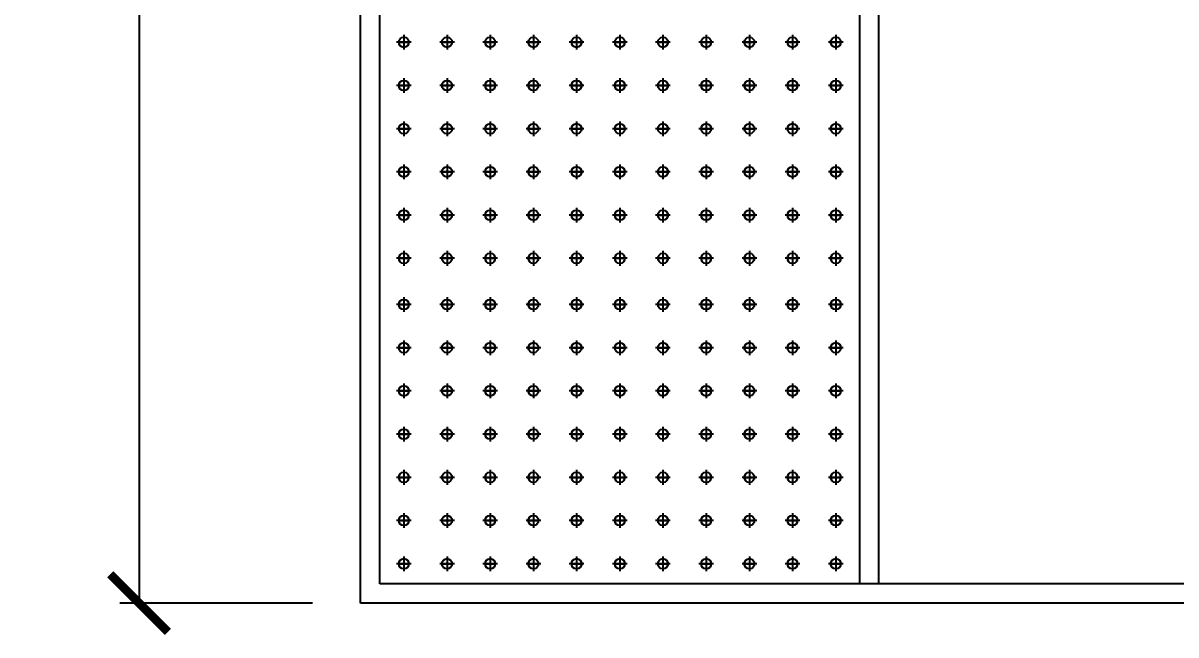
# Model space of a CAD drawing. Header units: millimetres. Extents: x 0 to 25222, y 0 to 17836.
# Drawn here: x 2375 to 4777, y 11462 to 12736 of the extents above; entities that cross this region are included whole.
import ezdxf

# ---------------------------------------------------------------- set-up
doc = ezdxf.new("R2010")
doc.units = ezdxf.units.MM
doc.linetypes.add('CENTER', pattern=[2, 1.25, -0.25, 0.25, -0.25])
doc.layers.get('DEFPOINTS').update_dxf_attribs({"color": 143})
doc.layers.add('CENTER', color=1, linetype='CENTER')
doc.layers.add('냉각탑_dim', color=1, linetype='Continuous')
doc.styles.add('HY울릉도L', font='')
doc.styles.get('HY울릉도L').set_extended_font_data('HY울릉도L')
doc.dimstyles.new('성지DIM', dxfattribs={"dimtxt": 3.5, "dimasz": 3, "dimexe": 1, "dimexo": 2.5, "dimgap": 2, "dimtad": 1, "dimdec": 0, "dimzin": 3, "dimdsep": 46, "dimtxsty": 'HY울릉도L', "dimblk": 'ARCHTICK', "dimcen": -2, "dimclrd": 256, "dimclre": 256, "dimclrt": 7, "dimadec": 0, "dimazin": 0, "dimtfac": 1, "dimtdec": 0, "dimtofl": 0, "dimtmove": 0, "dimatfit": 3, "dimfxl": 0, "dimtolj": 1, "dimtzin": 0, "dimlwe": -1, "dimarcsym": 0})

# ---------------------------------------------------------------- blocks, each defined once
blk = doc.blocks.new('_ArchTick')
at = {"color": 0, "linetype": 'ByBlock', "const_width": 0.15}
blk.add_lwpolyline([(-0.5, -0.5), (0.5, 0.5)], dxfattribs=at)
blk = doc.blocks.new('*D26')
at = {"layer": 'DEFPOINTS', "color": 0, "transparency": 16777216}
for p in [(3078.1, 15728), (2616.6, 11528), (3078.1, 11528)]:
    blk.add_point(p, dxfattribs=at)
at = {"layer": '냉각탑_dim', "transparency": 16777216}
for p, q in [((2978.1, 15728), (2576.6, 15728)), ((2978.1, 11528), (2576.6, 11528))]:
    blk.add_line(p, q, dxfattribs=at)
at = {"layer": '냉각탑_dim', "lineweight": -2, "transparency": 16777216}
blk.add_line((2616.6, 15728), (2616.6, 11528), dxfattribs=at)
at = {"layer": '냉각탑_dim', "lineweight": -2, "transparency": 16777216, "xscale": 120, "yscale": 120, "zscale": 120}
for p, rotation in [((2616.6, 15728), 90), ((2616.6, 11528), 270)]:
    blk.add_blockref('_ArchTick', p, dxfattribs=dict(at, rotation=rotation))
at = {"layer": '냉각탑_dim', "color": 7, "transparency": 16777216, "insert": (2466.6, 13628), "char_height": 140, "attachment_point": 5, "rotation": 90, "style": 'HY울릉도L'}
blk.add_mtext('\\A1;4200', dxfattribs=at)

msp = doc.modelspace()

# ---------------------------------------------------------------- linework, layer by layer
at = {"color": 3}
for p, q in [((4118.1, 11568), (4118.1, 15688)), ((4158.1, 11568), (4158.1, 15688))]:
    msp.add_line(p, q, dxfattribs=at)
for points in [[(3078.1, 11528), (3078.1, 15728), (10378.1, 15728), (10378.1, 11528)], [(3118.1, 11568), (3118.1, 15688), (10338.1, 15688), (10338.1, 11568)]]:
    msp.add_lwpolyline(points, close=True, dxfattribs=at)
for centre in [(3168.1, 12696.1), (3258.1, 12696.1), (3348.1, 12696.1), (3438.1, 12696.1), (3528.1, 12696.1), (3618.1, 12696.1), (3708.1, 12696.1), (3798.1, 12696.1), (3888.1, 12696.1), (3978.1, 12696.1), (4068.1, 12696.1), (3168.1, 12606.1), (3258.1, 12606.1), (3348.1, 12606.1), (3438.1, 12606.1), (3528.1, 12606.1), (3618.1, 12606.1), (3708.1, 12606.1), (3798.1, 12606.1), (3888.1, 12606.1), (3978.1, 12606.1), (4068.1, 12606.1), (3168.1, 12516.1), (3258.1, 12516.1), (3348.1, 12516.1), (3438.1, 12516.1), (3528.1, 12516.1), (3618.1, 12516.1), (3708.1, 12516.1), (3798.1, 12516.1), (3888.1, 12516.1), (3978.1, 12516.1), (4068.1, 12516.1), (3168.1, 12426.1), (3258.1, 12426.1), (3348.1, 12426.1), (3438.1, 12426.1), (3528.1, 12426.1), (3618.1, 12426.1), (3708.1, 12426.1), (3798.1, 12426.1), (3888.1, 12426.1), (3978.1, 12426.1), (4068.1, 12426.1), (3168.1, 12336.1), (3258.1, 12336.1), (3348.1, 12336.1), (3438.1, 12336.1), (3528.1, 12336.1), (3618.1, 12336.1), (3708.1, 12336.1), (3798.1, 12336.1), (3888.1, 12336.1), (3978.1, 12336.1), (4068.1, 12336.1), (3168.1, 12246.1), (3258.1, 12246.1), (3348.1, 12246.1), (3438.1, 12246.1), (3528.1, 12246.1), (3618.1, 12246.1), (3708.1, 12246.1), (3798.1, 12246.1), (3888.1, 12246.1), (3978.1, 12246.1), (4068.1, 12246.1), (3168.1, 12149.9), (3258.1, 12149.9), (3348.1, 12149.9), (3438.1, 12149.9), (3528.1, 12149.9), (3618.1, 12149.9), (3708.1, 12149.9), (3798.1, 12149.9), (3888.1, 12149.9), (3978.1, 12149.9), (4068.1, 12149.9), (3168.1, 12059.9), (3258.1, 12059.9), (3348.1, 12059.9), (3438.1, 12059.9), (3528.1, 12059.9), (3618.1, 12059.9), (3708.1, 12059.9), (3798.1, 12059.9), (3888.1, 12059.9), (3978.1, 12059.9), (4068.1, 12059.9), (3168.1, 11969.9), (3258.1, 11969.9), (3348.1, 11969.9), (3438.1, 11969.9), (3528.1, 11969.9), (3618.1, 11969.9), (3708.1, 11969.9), (3798.1, 11969.9), (3888.1, 11969.9), (3978.1, 11969.9), (4068.1, 11969.9), (3168.1, 11879.9), (3258.1, 11879.9), (3348.1, 11879.9), (3438.1, 11879.9), (3528.1, 11879.9), (3618.1, 11879.9), (3708.1, 11879.9), (3798.1, 11879.9), (3888.1, 11879.9), (3978.1, 11879.9), (4068.1, 11879.9), (3168.1, 11789.9), (3258.1, 11789.9), (3348.1, 11789.9), (3438.1, 11789.9), (3528.1, 11789.9), (3618.1, 11789.9), (3708.1, 11789.9), (3798.1, 11789.9), (3888.1, 11789.9), (3978.1, 11789.9), (4068.1, 11789.9), (3168.1, 11699.9), (3258.1, 11699.9), (3348.1, 11699.9), (3438.1, 11699.9), (3528.1, 11699.9), (3618.1, 11699.9), (3708.1, 11699.9), (3798.1, 11699.9), (3888.1, 11699.9), (3978.1, 11699.9), (4068.1, 11699.9), (3168.1, 11609.9), (3258.1, 11609.9), (3348.1, 11609.9), (3438.1, 11609.9), (3528.1, 11609.9), (3618.1, 11609.9), (3708.1, 11609.9), (3798.1, 11609.9), (3888.1, 11609.9), (3978.1, 11609.9), (4068.1, 11609.9)]:
    msp.add_circle(centre, 10.6)
at = {"layer": 'CENTER', "linetype": 'CENTER', "ltscale": 50}
for p, q in [((3168.1, 12711.4), (3168.1, 12680.8)), ((3258.1, 12711.4), (3258.1, 12680.8)), ((3348.1, 12711.4), (3348.1, 12680.8)), ((3438.1, 12711.4), (3438.1, 12680.8)), ((3528.1, 12711.4), (3528.1, 12680.8)), ((3618.1, 12711.4), (3618.1, 12680.8)), ((3708.1, 12711.4), (3708.1, 12680.8)), ((3798.1, 12711.4), (3798.1, 12680.8)), ((3888.1, 12711.4), (3888.1, 12680.8)), ((3978.1, 12711.4), (3978.1, 12680.8)), ((4068.1, 12711.4), (4068.1, 12680.8)), ((3183.4, 12696.1), (3152.8, 12696.1)), ((3156.4, 12696.1), (3179.9, 12696.1)), ((3179.9, 12696.1), (3156.4, 12696.1)), ((3156.4, 12696.1), (3179.9, 12696.1)), ((3168.1, 12707.9), (3168.1, 12684.3)), ((3273.4, 12696.1), (3242.8, 12696.1)), ((3246.4, 12696.1), (3269.9, 12696.1)), ((3269.9, 12696.1), (3246.4, 12696.1)), ((3246.4, 12696.1), (3269.9, 12696.1)), ((3258.1, 12707.9), (3258.1, 12684.3)), ((3363.4, 12696.1), (3332.8, 12696.1)), ((3336.4, 12696.1), (3359.9, 12696.1)), ((3359.9, 12696.1), (3336.4, 12696.1)), ((3336.4, 12696.1), (3359.9, 12696.1)), ((3348.1, 12707.9), (3348.1, 12684.3)), ((3453.4, 12696.1), (3422.8, 12696.1)), ((3426.4, 12696.1), (3449.9, 12696.1)), ((3449.9, 12696.1), (3426.4, 12696.1)), ((3426.4, 12696.1), (3449.9, 12696.1)), ((3438.1, 12707.9), (3438.1, 12684.3)), ((3543.4, 12696.1), (3512.8, 12696.1)), ((3516.4, 12696.1), (3539.9, 12696.1)), ((3539.9, 12696.1), (3516.4, 12696.1)), ((3516.4, 12696.1), (3539.9, 12696.1)), ((3528.1, 12707.9), (3528.1, 12684.3)), ((3633.4, 12696.1), (3602.8, 12696.1)), ((3606.4, 12696.1), (3629.9, 12696.1)), ((3629.9, 12696.1), (3606.4, 12696.1)), ((3606.4, 12696.1), (3629.9, 12696.1)), ((3618.1, 12707.9), (3618.1, 12684.3)), ((3723.4, 12696.1), (3692.8, 12696.1)), ((3696.4, 12696.1), (3719.9, 12696.1)), ((3719.9, 12696.1), (3696.4, 12696.1)), ((3696.4, 12696.1), (3719.9, 12696.1)), ((3708.1, 12707.9), (3708.1, 12684.3)), ((3813.4, 12696.1), (3782.8, 12696.1)), ((3786.4, 12696.1), (3809.9, 12696.1)), ((3809.9, 12696.1), (3786.4, 12696.1)), ((3786.4, 12696.1), (3809.9, 12696.1)), ((3798.1, 12707.9), (3798.1, 12684.3)), ((3903.4, 12696.1), (3872.8, 12696.1)), ((3876.4, 12696.1), (3899.9, 12696.1)), ((3899.9, 12696.1), (3876.4, 12696.1)), ((3876.4, 12696.1), (3899.9, 12696.1)), ((3888.1, 12707.9), (3888.1, 12684.3)), ((3993.4, 12696.1), (3962.8, 12696.1)), ((3966.4, 12696.1), (3989.9, 12696.1)), ((3989.9, 12696.1), (3966.4, 12696.1)), ((3966.4, 12696.1), (3989.9, 12696.1)), ((3978.1, 12707.9), (3978.1, 12684.3)), ((4083.4, 12696.1), (4052.8, 12696.1)), ((4056.4, 12696.1), (4079.9, 12696.1)), ((4079.9, 12696.1), (4056.4, 12696.1)), ((4056.4, 12696.1), (4079.9, 12696.1)), ((4068.1, 12707.9), (4068.1, 12684.3)), ((3168.1, 12621.4), (3168.1, 12590.8)), ((3168.1, 12617.9), (3168.1, 12594.3)), ((3258.1, 12621.4), (3258.1, 12590.8)), ((3258.1, 12617.9), (3258.1, 12594.3)), ((3348.1, 12621.4), (3348.1, 12590.8)), ((3348.1, 12617.9), (3348.1, 12594.3)), ((3438.1, 12621.4), (3438.1, 12590.8)), ((3438.1, 12617.9), (3438.1, 12594.3)), ((3528.1, 12621.4), (3528.1, 12590.8)), ((3528.1, 12617.9), (3528.1, 12594.3)), ((3618.1, 12621.4), (3618.1, 12590.8)), ((3618.1, 12617.9), (3618.1, 12594.3)), ((3708.1, 12621.4), (3708.1, 12590.8)), ((3708.1, 12617.9), (3708.1, 12594.3)), ((3798.1, 12621.4), (3798.1, 12590.8)), ((3798.1, 12617.9), (3798.1, 12594.3)), ((3888.1, 12621.4), (3888.1, 12590.8)), ((3888.1, 12617.9), (3888.1, 12594.3)), ((3978.1, 12621.4), (3978.1, 12590.8)), ((3978.1, 12617.9), (3978.1, 12594.3)), ((4068.1, 12621.4), (4068.1, 12590.8)), ((4068.1, 12617.9), (4068.1, 12594.3)), ((3183.4, 12606.1), (3152.8, 12606.1)), ((3156.4, 12606.1), (3179.9, 12606.1)), ((3179.9, 12606.1), (3156.4, 12606.1)), ((3156.4, 12606.1), (3179.9, 12606.1)), ((3273.4, 12606.1), (3242.8, 12606.1)), ((3246.4, 12606.1), (3269.9, 12606.1)), ((3269.9, 12606.1), (3246.4, 12606.1)), ((3246.4, 12606.1), (3269.9, 12606.1)), ((3363.4, 12606.1), (3332.8, 12606.1)), ((3336.4, 12606.1), (3359.9, 12606.1)), ((3359.9, 12606.1), (3336.4, 12606.1)), ((3336.4, 12606.1), (3359.9, 12606.1)), ((3453.4, 12606.1), (3422.8, 12606.1)), ((3426.4, 12606.1), (3449.9, 12606.1)), ((3449.9, 12606.1), (3426.4, 12606.1)), ((3426.4, 12606.1), (3449.9, 12606.1)), ((3543.4, 12606.1), (3512.8, 12606.1)), ((3516.4, 12606.1), (3539.9, 12606.1)), ((3539.9, 12606.1), (3516.4, 12606.1)), ((3516.4, 12606.1), (3539.9, 12606.1)), ((3633.4, 12606.1), (3602.8, 12606.1)), ((3606.4, 12606.1), (3629.9, 12606.1)), ((3629.9, 12606.1), (3606.4, 12606.1)), ((3606.4, 12606.1), (3629.9, 12606.1)), ((3723.4, 12606.1), (3692.8, 12606.1)), ((3696.4, 12606.1), (3719.9, 12606.1)), ((3719.9, 12606.1), (3696.4, 12606.1)), ((3696.4, 12606.1), (3719.9, 12606.1)), ((3813.4, 12606.1), (3782.8, 12606.1)), ((3786.4, 12606.1), (3809.9, 12606.1)), ((3809.9, 12606.1), (3786.4, 12606.1)), ((3786.4, 12606.1), (3809.9, 12606.1)), ((3903.4, 12606.1), (3872.8, 12606.1)), ((3876.4, 12606.1), (3899.9, 12606.1)), ((3899.9, 12606.1), (3876.4, 12606.1)), ((3876.4, 12606.1), (3899.9, 12606.1)), ((3993.4, 12606.1), (3962.8, 12606.1)), ((3966.4, 12606.1), (3989.9, 12606.1)), ((3989.9, 12606.1), (3966.4, 12606.1)), ((3966.4, 12606.1), (3989.9, 12606.1)), ((4083.4, 12606.1), (4052.8, 12606.1)), ((4056.4, 12606.1), (4079.9, 12606.1)), ((4079.9, 12606.1), (4056.4, 12606.1)), ((4056.4, 12606.1), (4079.9, 12606.1)), ((3183.4, 12516.1), (3152.8, 12516.1)), ((3156.4, 12516.1), (3179.9, 12516.1)), ((3179.9, 12516.1), (3156.4, 12516.1)), ((3156.4, 12516.1), (3179.9, 12516.1)), ((3168.1, 12531.4), (3168.1, 12500.8)), ((3168.1, 12527.9), (3168.1, 12504.3)), ((3273.4, 12516.1), (3242.8, 12516.1)), ((3246.4, 12516.1), (3269.9, 12516.1)), ((3269.9, 12516.1), (3246.4, 12516.1)), ((3246.4, 12516.1), (3269.9, 12516.1)), ((3258.1, 12531.4), (3258.1, 12500.8)), ((3258.1, 12527.9), (3258.1, 12504.3)), ((3363.4, 12516.1), (3332.8, 12516.1)), ((3336.4, 12516.1), (3359.9, 12516.1)), ((3359.9, 12516.1), (3336.4, 12516.1)), ((3336.4, 12516.1), (3359.9, 12516.1)), ((3348.1, 12531.4), (3348.1, 12500.8)), ((3348.1, 12527.9), (3348.1, 12504.3)), ((3453.4, 12516.1), (3422.8, 12516.1)), ((3426.4, 12516.1), (3449.9, 12516.1)), ((3449.9, 12516.1), (3426.4, 12516.1)), ((3426.4, 12516.1), (3449.9, 12516.1)), ((3438.1, 12531.4), (3438.1, 12500.8)), ((3438.1, 12527.9), (3438.1, 12504.3)), ((3543.4, 12516.1), (3512.8, 12516.1)), ((3516.4, 12516.1), (3539.9, 12516.1)), ((3539.9, 12516.1), (3516.4, 12516.1)), ((3516.4, 12516.1), (3539.9, 12516.1)), ((3528.1, 12531.4), (3528.1, 12500.8)), ((3528.1, 12527.9), (3528.1, 12504.3)), ((3633.4, 12516.1), (3602.8, 12516.1)), ((3606.4, 12516.1), (3629.9, 12516.1)), ((3629.9, 12516.1), (3606.4, 12516.1)), ((3606.4, 12516.1), (3629.9, 12516.1)), ((3618.1, 12531.4), (3618.1, 12500.8)), ((3618.1, 12527.9), (3618.1, 12504.3)), ((3723.4, 12516.1), (3692.8, 12516.1)), ((3696.4, 12516.1), (3719.9, 12516.1)), ((3719.9, 12516.1), (3696.4, 12516.1)), ((3696.4, 12516.1), (3719.9, 12516.1)), ((3708.1, 12531.4), (3708.1, 12500.8)), ((3708.1, 12527.9), (3708.1, 12504.3)), ((3813.4, 12516.1), (3782.8, 12516.1)), ((3786.4, 12516.1), (3809.9, 12516.1)), ((3809.9, 12516.1), (3786.4, 12516.1)), ((3786.4, 12516.1), (3809.9, 12516.1)), ((3798.1, 12531.4), (3798.1, 12500.8)), ((3798.1, 12527.9), (3798.1, 12504.3)), ((3903.4, 12516.1), (3872.8, 12516.1)), ((3876.4, 12516.1), (3899.9, 12516.1)), ((3899.9, 12516.1), (3876.4, 12516.1)), ((3876.4, 12516.1), (3899.9, 12516.1)), ((3888.1, 12531.4), (3888.1, 12500.8)), ((3888.1, 12527.9), (3888.1, 12504.3)), ((3993.4, 12516.1), (3962.8, 12516.1)), ((3966.4, 12516.1), (3989.9, 12516.1)), ((3989.9, 12516.1), (3966.4, 12516.1)), ((3966.4, 12516.1), (3989.9, 12516.1)), ((3978.1, 12531.4), (3978.1, 12500.8)), ((3978.1, 12527.9), (3978.1, 12504.3)), ((4083.4, 12516.1), (4052.8, 12516.1)), ((4056.4, 12516.1), (4079.9, 12516.1)), ((4079.9, 12516.1), (4056.4, 12516.1)), ((4056.4, 12516.1), (4079.9, 12516.1)), ((4068.1, 12531.4), (4068.1, 12500.8)), ((4068.1, 12527.9), (4068.1, 12504.3)), ((3183.4, 12426.1), (3152.8, 12426.1)), ((3156.4, 12426.1), (3179.9, 12426.1)), ((3179.9, 12426.1), (3156.4, 12426.1)), ((3156.4, 12426.1), (3179.9, 12426.1)), ((3168.1, 12441.4), (3168.1, 12410.8)), ((3168.1, 12437.9), (3168.1, 12414.3)), ((3273.4, 12426.1), (3242.8, 12426.1)), ((3246.4, 12426.1), (3269.9, 12426.1)), ((3269.9, 12426.1), (3246.4, 12426.1)), ((3246.4, 12426.1), (3269.9, 12426.1)), ((3258.1, 12441.4), (3258.1, 12410.8)), ((3258.1, 12437.9), (3258.1, 12414.3)), ((3363.4, 12426.1), (3332.8, 12426.1)), ((3336.4, 12426.1), (3359.9, 12426.1)), ((3359.9, 12426.1), (3336.4, 12426.1)), ((3336.4, 12426.1), (3359.9, 12426.1)), ((3348.1, 12441.4), (3348.1, 12410.8)), ((3348.1, 12437.9), (3348.1, 12414.3)), ((3453.4, 12426.1), (3422.8, 12426.1)), ((3426.4, 12426.1), (3449.9, 12426.1)), ((3449.9, 12426.1), (3426.4, 12426.1)), ((3426.4, 12426.1), (3449.9, 12426.1)), ((3438.1, 12441.4), (3438.1, 12410.8)), ((3438.1, 12437.9), (3438.1, 12414.3)), ((3543.4, 12426.1), (3512.8, 12426.1)), ((3516.4, 12426.1), (3539.9, 12426.1)), ((3539.9, 12426.1), (3516.4, 12426.1)), ((3516.4, 12426.1), (3539.9, 12426.1)), ((3528.1, 12441.4), (3528.1, 12410.8)), ((3528.1, 12437.9), (3528.1, 12414.3)), ((3633.4, 12426.1), (3602.8, 12426.1)), ((3606.4, 12426.1), (3629.9, 12426.1)), ((3629.9, 12426.1), (3606.4, 12426.1)), ((3606.4, 12426.1), (3629.9, 12426.1)), ((3618.1, 12441.4), (3618.1, 12410.8)), ((3618.1, 12437.9), (3618.1, 12414.3)), ((3723.4, 12426.1), (3692.8, 12426.1)), ((3696.4, 12426.1), (3719.9, 12426.1)), ((3719.9, 12426.1), (3696.4, 12426.1)), ((3696.4, 12426.1), (3719.9, 12426.1)), ((3708.1, 12441.4), (3708.1, 12410.8)), ((3708.1, 12437.9), (3708.1, 12414.3)), ((3813.4, 12426.1), (3782.8, 12426.1)), ((3786.4, 12426.1), (3809.9, 12426.1)), ((3809.9, 12426.1), (3786.4, 12426.1)), ((3786.4, 12426.1), (3809.9, 12426.1)), ((3798.1, 12441.4), (3798.1, 12410.8)), ((3798.1, 12437.9), (3798.1, 12414.3)), ((3903.4, 12426.1), (3872.8, 12426.1)), ((3876.4, 12426.1), (3899.9, 12426.1)), ((3899.9, 12426.1), (3876.4, 12426.1)), ((3876.4, 12426.1), (3899.9, 12426.1)), ((3888.1, 12441.4), (3888.1, 12410.8)), ((3888.1, 12437.9), (3888.1, 12414.3)), ((3993.4, 12426.1), (3962.8, 12426.1)), ((3966.4, 12426.1), (3989.9, 12426.1)), ((3989.9, 12426.1), (3966.4, 12426.1)), ((3966.4, 12426.1), (3989.9, 12426.1)), ((3978.1, 12441.4), (3978.1, 12410.8)), ((3978.1, 12437.9), (3978.1, 12414.3)), ((4083.4, 12426.1), (4052.8, 12426.1)), ((4056.4, 12426.1), (4079.9, 12426.1)), ((4079.9, 12426.1), (4056.4, 12426.1)), ((4056.4, 12426.1), (4079.9, 12426.1)), ((4068.1, 12441.4), (4068.1, 12410.8)), ((4068.1, 12437.9), (4068.1, 12414.3)), ((3168.1, 12351.4), (3168.1, 12320.8)), ((3168.1, 12347.9), (3168.1, 12324.3)), ((3258.1, 12351.4), (3258.1, 12320.8)), ((3258.1, 12347.9), (3258.1, 12324.3)), ((3348.1, 12351.4), (3348.1, 12320.8)), ((3348.1, 12347.9), (3348.1, 12324.3)), ((3438.1, 12351.4), (3438.1, 12320.8)), ((3438.1, 12347.9), (3438.1, 12324.3)), ((3528.1, 12351.4), (3528.1, 12320.8)), ((3528.1, 12347.9), (3528.1, 12324.3)), ((3618.1, 12351.4), (3618.1, 12320.8)), ((3618.1, 12347.9), (3618.1, 12324.3)), ((3708.1, 12351.4), (3708.1, 12320.8)), ((3708.1, 12347.9), (3708.1, 12324.3)), ((3798.1, 12351.4), (3798.1, 12320.8)), ((3798.1, 12347.9), (3798.1, 12324.3)), ((3888.1, 12351.4), (3888.1, 12320.8)), ((3888.1, 12347.9), (3888.1, 12324.3)), ((3978.1, 12351.4), (3978.1, 12320.8)), ((3978.1, 12347.9), (3978.1, 12324.3)), ((4068.1, 12351.4), (4068.1, 12320.8)), ((4068.1, 12347.9), (4068.1, 12324.3)), ((3183.4, 12336.1), (3152.8, 12336.1)), ((3156.4, 12336.1), (3179.9, 12336.1)), ((3179.9, 12336.1), (3156.4, 12336.1)), ((3156.4, 12336.1), (3179.9, 12336.1)), ((3273.4, 12336.1), (3242.8, 12336.1)), ((3246.4, 12336.1), (3269.9, 12336.1)), ((3269.9, 12336.1), (3246.4, 12336.1)), ((3246.4, 12336.1), (3269.9, 12336.1)), ((3363.4, 12336.1), (3332.8, 12336.1)), ((3336.4, 12336.1), (3359.9, 12336.1)), ((3359.9, 12336.1), (3336.4, 12336.1)), ((3336.4, 12336.1), (3359.9, 12336.1)), ((3453.4, 12336.1), (3422.8, 12336.1)), ((3426.4, 12336.1), (3449.9, 12336.1)), ((3449.9, 12336.1), (3426.4, 12336.1)), ((3426.4, 12336.1), (3449.9, 12336.1)), ((3543.4, 12336.1), (3512.8, 12336.1)), ((3516.4, 12336.1), (3539.9, 12336.1)), ((3539.9, 12336.1), (3516.4, 12336.1)), ((3516.4, 12336.1), (3539.9, 12336.1)), ((3633.4, 12336.1), (3602.8, 12336.1)), ((3606.4, 12336.1), (3629.9, 12336.1)), ((3629.9, 12336.1), (3606.4, 12336.1)), ((3606.4, 12336.1), (3629.9, 12336.1)), ((3723.4, 12336.1), (3692.8, 12336.1)), ((3696.4, 12336.1), (3719.9, 12336.1)), ((3719.9, 12336.1), (3696.4, 12336.1)), ((3696.4, 12336.1), (3719.9, 12336.1)), ((3813.4, 12336.1), (3782.8, 12336.1)), ((3786.4, 12336.1), (3809.9, 12336.1)), ((3809.9, 12336.1), (3786.4, 12336.1)), ((3786.4, 12336.1), (3809.9, 12336.1)), ((3903.4, 12336.1), (3872.8, 12336.1)), ((3876.4, 12336.1), (3899.9, 12336.1)), ((3899.9, 12336.1), (3876.4, 12336.1)), ((3876.4, 12336.1), (3899.9, 12336.1)), ((3993.4, 12336.1), (3962.8, 12336.1)), ((3966.4, 12336.1), (3989.9, 12336.1)), ((3989.9, 12336.1), (3966.4, 12336.1)), ((3966.4, 12336.1), (3989.9, 12336.1)), ((4083.4, 12336.1), (4052.8, 12336.1)), ((4056.4, 12336.1), (4079.9, 12336.1)), ((4079.9, 12336.1), (4056.4, 12336.1)), ((4056.4, 12336.1), (4079.9, 12336.1)), ((3168.1, 12261.4), (3168.1, 12230.8)), ((3168.1, 12257.9), (3168.1, 12234.3)), ((3258.1, 12261.4), (3258.1, 12230.8)), ((3258.1, 12257.9), (3258.1, 12234.3)), ((3348.1, 12261.4), (3348.1, 12230.8)), ((3348.1, 12257.9), (3348.1, 12234.3)), ((3438.1, 12261.4), (3438.1, 12230.8)), ((3438.1, 12257.9), (3438.1, 12234.3)), ((3528.1, 12261.4), (3528.1, 12230.8)), ((3528.1, 12257.9), (3528.1, 12234.3)), ((3618.1, 12261.4), (3618.1, 12230.8)), ((3618.1, 12257.9), (3618.1, 12234.3)), ((3708.1, 12261.4), (3708.1, 12230.8)), ((3708.1, 12257.9), (3708.1, 12234.3)), ((3798.1, 12261.4), (3798.1, 12230.8)), ((3798.1, 12257.9), (3798.1, 12234.3)), ((3888.1, 12261.4), (3888.1, 12230.8)), ((3888.1, 12257.9), (3888.1, 12234.3)), ((3978.1, 12261.4), (3978.1, 12230.8)), ((3978.1, 12257.9), (3978.1, 12234.3)), ((4068.1, 12261.4), (4068.1, 12230.8)), ((4068.1, 12257.9), (4068.1, 12234.3)), ((3183.4, 12246.1), (3152.8, 12246.1)), ((3156.4, 12246.1), (3179.9, 12246.1)), ((3179.9, 12246.1), (3156.4, 12246.1)), ((3156.4, 12246.1), (3179.9, 12246.1)), ((3273.4, 12246.1), (3242.8, 12246.1)), ((3246.4, 12246.1), (3269.9, 12246.1)), ((3269.9, 12246.1), (3246.4, 12246.1)), ((3246.4, 12246.1), (3269.9, 12246.1)), ((3363.4, 12246.1), (3332.8, 12246.1)), ((3336.4, 12246.1), (3359.9, 12246.1)), ((3359.9, 12246.1), (3336.4, 12246.1)), ((3336.4, 12246.1), (3359.9, 12246.1)), ((3453.4, 12246.1), (3422.8, 12246.1)), ((3426.4, 12246.1), (3449.9, 12246.1)), ((3449.9, 12246.1), (3426.4, 12246.1)), ((3426.4, 12246.1), (3449.9, 12246.1)), ((3543.4, 12246.1), (3512.8, 12246.1)), ((3516.4, 12246.1), (3539.9, 12246.1)), ((3539.9, 12246.1), (3516.4, 12246.1)), ((3516.4, 12246.1), (3539.9, 12246.1)), ((3633.4, 12246.1), (3602.8, 12246.1)), ((3606.4, 12246.1), (3629.9, 12246.1)), ((3629.9, 12246.1), (3606.4, 12246.1)), ((3606.4, 12246.1), (3629.9, 12246.1)), ((3723.4, 12246.1), (3692.8, 12246.1)), ((3696.4, 12246.1), (3719.9, 12246.1)), ((3719.9, 12246.1), (3696.4, 12246.1)), ((3696.4, 12246.1), (3719.9, 12246.1)), ((3813.4, 12246.1), (3782.8, 12246.1)), ((3786.4, 12246.1), (3809.9, 12246.1)), ((3809.9, 12246.1), (3786.4, 12246.1)), ((3786.4, 12246.1), (3809.9, 12246.1)), ((3903.4, 12246.1), (3872.8, 12246.1)), ((3876.4, 12246.1), (3899.9, 12246.1)), ((3899.9, 12246.1), (3876.4, 12246.1)), ((3876.4, 12246.1), (3899.9, 12246.1)), ((3993.4, 12246.1), (3962.8, 12246.1)), ((3966.4, 12246.1), (3989.9, 12246.1)), ((3989.9, 12246.1), (3966.4, 12246.1)), ((3966.4, 12246.1), (3989.9, 12246.1)), ((4083.4, 12246.1), (4052.8, 12246.1)), ((4056.4, 12246.1), (4079.9, 12246.1)), ((4079.9, 12246.1), (4056.4, 12246.1)), ((4056.4, 12246.1), (4079.9, 12246.1)), ((3168.1, 12165.2), (3168.1, 12134.6)), ((3168.1, 12161.6), (3168.1, 12138.1)), ((3258.1, 12165.2), (3258.1, 12134.6)), ((3258.1, 12161.6), (3258.1, 12138.1)), ((3348.1, 12165.2), (3348.1, 12134.6)), ((3348.1, 12161.6), (3348.1, 12138.1)), ((3438.1, 12165.2), (3438.1, 12134.6)), ((3438.1, 12161.6), (3438.1, 12138.1)), ((3528.1, 12165.2), (3528.1, 12134.6)), ((3528.1, 12161.6), (3528.1, 12138.1)), ((3618.1, 12165.2), (3618.1, 12134.6)), ((3618.1, 12161.6), (3618.1, 12138.1)), ((3708.1, 12165.2), (3708.1, 12134.6)), ((3708.1, 12161.6), (3708.1, 12138.1)), ((3798.1, 12165.2), (3798.1, 12134.6)), ((3798.1, 12161.6), (3798.1, 12138.1)), ((3888.1, 12165.2), (3888.1, 12134.6)), ((3888.1, 12161.6), (3888.1, 12138.1)), ((3978.1, 12165.2), (3978.1, 12134.6)), ((3978.1, 12161.6), (3978.1, 12138.1)), ((4068.1, 12165.2), (4068.1, 12134.6)), ((4068.1, 12161.6), (4068.1, 12138.1)), ((3183.4, 12149.9), (3152.8, 12149.9)), ((3156.4, 12149.9), (3179.9, 12149.9)), ((3179.9, 12149.9), (3156.4, 12149.9)), ((3156.4, 12149.9), (3179.9, 12149.9)), ((3273.4, 12149.9), (3242.8, 12149.9)), ((3246.4, 12149.9), (3269.9, 12149.9)), ((3269.9, 12149.9), (3246.4, 12149.9)), ((3246.4, 12149.9), (3269.9, 12149.9)), ((3363.4, 12149.9), (3332.8, 12149.9)), ((3336.4, 12149.9), (3359.9, 12149.9)), ((3359.9, 12149.9), (3336.4, 12149.9)), ((3336.4, 12149.9), (3359.9, 12149.9)), ((3453.4, 12149.9), (3422.8, 12149.9)), ((3426.4, 12149.9), (3449.9, 12149.9)), ((3449.9, 12149.9), (3426.4, 12149.9)), ((3426.4, 12149.9), (3449.9, 12149.9)), ((3543.4, 12149.9), (3512.8, 12149.9)), ((3516.4, 12149.9), (3539.9, 12149.9)), ((3539.9, 12149.9), (3516.4, 12149.9)), ((3516.4, 12149.9), (3539.9, 12149.9)), ((3633.4, 12149.9), (3602.8, 12149.9)), ((3606.4, 12149.9), (3629.9, 12149.9)), ((3629.9, 12149.9), (3606.4, 12149.9)), ((3606.4, 12149.9), (3629.9, 12149.9)), ((3723.4, 12149.9), (3692.8, 12149.9)), ((3696.4, 12149.9), (3719.9, 12149.9)), ((3719.9, 12149.9), (3696.4, 12149.9)), ((3696.4, 12149.9), (3719.9, 12149.9)), ((3813.4, 12149.9), (3782.8, 12149.9)), ((3786.4, 12149.9), (3809.9, 12149.9)), ((3809.9, 12149.9), (3786.4, 12149.9)), ((3786.4, 12149.9), (3809.9, 12149.9)), ((3903.4, 12149.9), (3872.8, 12149.9)), ((3876.4, 12149.9), (3899.9, 12149.9)), ((3899.9, 12149.9), (3876.4, 12149.9)), ((3876.4, 12149.9), (3899.9, 12149.9)), ((3993.4, 12149.9), (3962.8, 12149.9)), ((3966.4, 12149.9), (3989.9, 12149.9)), ((3989.9, 12149.9), (3966.4, 12149.9)), ((3966.4, 12149.9), (3989.9, 12149.9)), ((4083.4, 12149.9), (4052.8, 12149.9)), ((4056.4, 12149.9), (4079.9, 12149.9)), ((4079.9, 12149.9), (4056.4, 12149.9)), ((4056.4, 12149.9), (4079.9, 12149.9)), ((3183.4, 12059.9), (3152.8, 12059.9)), ((3156.4, 12059.9), (3179.9, 12059.9)), ((3179.9, 12059.9), (3156.4, 12059.9)), ((3156.4, 12059.9), (3179.9, 12059.9)), ((3168.1, 12075.2), (3168.1, 12044.6)), ((3168.1, 12071.6), (3168.1, 12048.1)), ((3273.4, 12059.9), (3242.8, 12059.9)), ((3246.4, 12059.9), (3269.9, 12059.9)), ((3269.9, 12059.9), (3246.4, 12059.9)), ((3246.4, 12059.9), (3269.9, 12059.9)), ((3258.1, 12075.2), (3258.1, 12044.6)), ((3258.1, 12071.6), (3258.1, 12048.1)), ((3363.4, 12059.9), (3332.8, 12059.9)), ((3336.4, 12059.9), (3359.9, 12059.9)), ((3359.9, 12059.9), (3336.4, 12059.9)), ((3336.4, 12059.9), (3359.9, 12059.9)), ((3348.1, 12075.2), (3348.1, 12044.6)), ((3348.1, 12071.6), (3348.1, 12048.1)), ((3453.4, 12059.9), (3422.8, 12059.9)), ((3426.4, 12059.9), (3449.9, 12059.9)), ((3449.9, 12059.9), (3426.4, 12059.9)), ((3426.4, 12059.9), (3449.9, 12059.9)), ((3438.1, 12075.2), (3438.1, 12044.6)), ((3438.1, 12071.6), (3438.1, 12048.1)), ((3543.4, 12059.9), (3512.8, 12059.9)), ((3516.4, 12059.9), (3539.9, 12059.9)), ((3539.9, 12059.9), (3516.4, 12059.9)), ((3516.4, 12059.9), (3539.9, 12059.9)), ((3528.1, 12075.2), (3528.1, 12044.6)), ((3528.1, 12071.6), (3528.1, 12048.1)), ((3633.4, 12059.9), (3602.8, 12059.9)), ((3606.4, 12059.9), (3629.9, 12059.9)), ((3629.9, 12059.9), (3606.4, 12059.9)), ((3606.4, 12059.9), (3629.9, 12059.9)), ((3618.1, 12075.2), (3618.1, 12044.6)), ((3618.1, 12071.6), (3618.1, 12048.1)), ((3723.4, 12059.9), (3692.8, 12059.9)), ((3696.4, 12059.9), (3719.9, 12059.9)), ((3719.9, 12059.9), (3696.4, 12059.9)), ((3696.4, 12059.9), (3719.9, 12059.9)), ((3708.1, 12075.2), (3708.1, 12044.6)), ((3708.1, 12071.6), (3708.1, 12048.1)), ((3813.4, 12059.9), (3782.8, 12059.9)), ((3786.4, 12059.9), (3809.9, 12059.9)), ((3809.9, 12059.9), (3786.4, 12059.9)), ((3786.4, 12059.9), (3809.9, 12059.9)), ((3798.1, 12075.2), (3798.1, 12044.6)), ((3798.1, 12071.6), (3798.1, 12048.1)), ((3903.4, 12059.9), (3872.8, 12059.9)), ((3876.4, 12059.9), (3899.9, 12059.9)), ((3899.9, 12059.9), (3876.4, 12059.9)), ((3876.4, 12059.9), (3899.9, 12059.9)), ((3888.1, 12075.2), (3888.1, 12044.6)), ((3888.1, 12071.6), (3888.1, 12048.1)), ((3993.4, 12059.9), (3962.8, 12059.9)), ((3966.4, 12059.9), (3989.9, 12059.9)), ((3989.9, 12059.9), (3966.4, 12059.9)), ((3966.4, 12059.9), (3989.9, 12059.9)), ((3978.1, 12075.2), (3978.1, 12044.6)), ((3978.1, 12071.6), (3978.1, 12048.1)), ((4083.4, 12059.9), (4052.8, 12059.9)), ((4056.4, 12059.9), (4079.9, 12059.9)), ((4079.9, 12059.9), (4056.4, 12059.9)), ((4056.4, 12059.9), (4079.9, 12059.9)), ((4068.1, 12075.2), (4068.1, 12044.6)), ((4068.1, 12071.6), (4068.1, 12048.1)), ((3183.4, 11969.9), (3152.8, 11969.9)), ((3156.4, 11969.9), (3179.9, 11969.9)), ((3179.9, 11969.9), (3156.4, 11969.9)), ((3156.4, 11969.9), (3179.9, 11969.9)), ((3168.1, 11985.2), (3168.1, 11954.6)), ((3168.1, 11981.6), (3168.1, 11958.1)), ((3273.4, 11969.9), (3242.8, 11969.9)), ((3246.4, 11969.9), (3269.9, 11969.9)), ((3269.9, 11969.9), (3246.4, 11969.9)), ((3246.4, 11969.9), (3269.9, 11969.9)), ((3258.1, 11985.2), (3258.1, 11954.6)), ((3258.1, 11981.6), (3258.1, 11958.1)), ((3363.4, 11969.9), (3332.8, 11969.9)), ((3336.4, 11969.9), (3359.9, 11969.9)), ((3359.9, 11969.9), (3336.4, 11969.9)), ((3336.4, 11969.9), (3359.9, 11969.9)), ((3348.1, 11985.2), (3348.1, 11954.6)), ((3348.1, 11981.6), (3348.1, 11958.1)), ((3453.4, 11969.9), (3422.8, 11969.9)), ((3426.4, 11969.9), (3449.9, 11969.9)), ((3449.9, 11969.9), (3426.4, 11969.9)), ((3426.4, 11969.9), (3449.9, 11969.9)), ((3438.1, 11985.2), (3438.1, 11954.6)), ((3438.1, 11981.6), (3438.1, 11958.1)), ((3543.4, 11969.9), (3512.8, 11969.9)), ((3516.4, 11969.9), (3539.9, 11969.9)), ((3539.9, 11969.9), (3516.4, 11969.9)), ((3516.4, 11969.9), (3539.9, 11969.9)), ((3528.1, 11985.2), (3528.1, 11954.6)), ((3528.1, 11981.6), (3528.1, 11958.1)), ((3633.4, 11969.9), (3602.8, 11969.9)), ((3606.4, 11969.9), (3629.9, 11969.9)), ((3629.9, 11969.9), (3606.4, 11969.9)), ((3606.4, 11969.9), (3629.9, 11969.9)), ((3618.1, 11985.2), (3618.1, 11954.6)), ((3618.1, 11981.6), (3618.1, 11958.1)), ((3723.4, 11969.9), (3692.8, 11969.9)), ((3696.4, 11969.9), (3719.9, 11969.9)), ((3719.9, 11969.9), (3696.4, 11969.9)), ((3696.4, 11969.9), (3719.9, 11969.9)), ((3708.1, 11985.2), (3708.1, 11954.6)), ((3708.1, 11981.6), (3708.1, 11958.1)), ((3813.4, 11969.9), (3782.8, 11969.9)), ((3786.4, 11969.9), (3809.9, 11969.9)), ((3809.9, 11969.9), (3786.4, 11969.9)), ((3786.4, 11969.9), (3809.9, 11969.9)), ((3798.1, 11985.2), (3798.1, 11954.6)), ((3798.1, 11981.6), (3798.1, 11958.1)), ((3903.4, 11969.9), (3872.8, 11969.9)), ((3876.4, 11969.9), (3899.9, 11969.9)), ((3899.9, 11969.9), (3876.4, 11969.9)), ((3876.4, 11969.9), (3899.9, 11969.9)), ((3888.1, 11985.2), (3888.1, 11954.6)), ((3888.1, 11981.6), (3888.1, 11958.1)), ((3993.4, 11969.9), (3962.8, 11969.9)), ((3966.4, 11969.9), (3989.9, 11969.9)), ((3989.9, 11969.9), (3966.4, 11969.9)), ((3966.4, 11969.9), (3989.9, 11969.9)), ((3978.1, 11985.2), (3978.1, 11954.6)), ((3978.1, 11981.6), (3978.1, 11958.1)), ((4083.4, 11969.9), (4052.8, 11969.9)), ((4056.4, 11969.9), (4079.9, 11969.9)), ((4079.9, 11969.9), (4056.4, 11969.9)), ((4056.4, 11969.9), (4079.9, 11969.9)), ((4068.1, 11985.2), (4068.1, 11954.6)), ((4068.1, 11981.6), (4068.1, 11958.1)), ((3168.1, 11895.2), (3168.1, 11864.6)), ((3168.1, 11891.6), (3168.1, 11868.1)), ((3258.1, 11895.2), (3258.1, 11864.6)), ((3258.1, 11891.6), (3258.1, 11868.1)), ((3348.1, 11895.2), (3348.1, 11864.6)), ((3348.1, 11891.6), (3348.1, 11868.1)), ((3438.1, 11895.2), (3438.1, 11864.6)), ((3438.1, 11891.6), (3438.1, 11868.1)), ((3528.1, 11895.2), (3528.1, 11864.6)), ((3528.1, 11891.6), (3528.1, 11868.1)), ((3618.1, 11895.2), (3618.1, 11864.6)), ((3618.1, 11891.6), (3618.1, 11868.1)), ((3708.1, 11895.2), (3708.1, 11864.6)), ((3708.1, 11891.6), (3708.1, 11868.1)), ((3798.1, 11895.2), (3798.1, 11864.6)), ((3798.1, 11891.6), (3798.1, 11868.1)), ((3888.1, 11895.2), (3888.1, 11864.6)), ((3888.1, 11891.6), (3888.1, 11868.1)), ((3978.1, 11895.2), (3978.1, 11864.6)), ((3978.1, 11891.6), (3978.1, 11868.1)), ((4068.1, 11895.2), (4068.1, 11864.6)), ((4068.1, 11891.6), (4068.1, 11868.1)), ((3183.4, 11879.9), (3152.8, 11879.9)), ((3156.4, 11879.9), (3179.9, 11879.9)), ((3179.9, 11879.9), (3156.4, 11879.9)), ((3156.4, 11879.9), (3179.9, 11879.9)), ((3273.4, 11879.9), (3242.8, 11879.9)), ((3246.4, 11879.9), (3269.9, 11879.9)), ((3269.9, 11879.9), (3246.4, 11879.9)), ((3246.4, 11879.9), (3269.9, 11879.9)), ((3363.4, 11879.9), (3332.8, 11879.9)), ((3336.4, 11879.9), (3359.9, 11879.9)), ((3359.9, 11879.9), (3336.4, 11879.9)), ((3336.4, 11879.9), (3359.9, 11879.9)), ((3453.4, 11879.9), (3422.8, 11879.9)), ((3426.4, 11879.9), (3449.9, 11879.9)), ((3449.9, 11879.9), (3426.4, 11879.9)), ((3426.4, 11879.9), (3449.9, 11879.9)), ((3543.4, 11879.9), (3512.8, 11879.9)), ((3516.4, 11879.9), (3539.9, 11879.9)), ((3539.9, 11879.9), (3516.4, 11879.9)), ((3516.4, 11879.9), (3539.9, 11879.9)), ((3633.4, 11879.9), (3602.8, 11879.9)), ((3606.4, 11879.9), (3629.9, 11879.9)), ((3629.9, 11879.9), (3606.4, 11879.9)), ((3606.4, 11879.9), (3629.9, 11879.9)), ((3723.4, 11879.9), (3692.8, 11879.9)), ((3696.4, 11879.9), (3719.9, 11879.9)), ((3719.9, 11879.9), (3696.4, 11879.9)), ((3696.4, 11879.9), (3719.9, 11879.9)), ((3813.4, 11879.9), (3782.8, 11879.9)), ((3786.4, 11879.9), (3809.9, 11879.9)), ((3809.9, 11879.9), (3786.4, 11879.9)), ((3786.4, 11879.9), (3809.9, 11879.9)), ((3903.4, 11879.9), (3872.8, 11879.9)), ((3876.4, 11879.9), (3899.9, 11879.9)), ((3899.9, 11879.9), (3876.4, 11879.9)), ((3876.4, 11879.9), (3899.9, 11879.9)), ((3993.4, 11879.9), (3962.8, 11879.9)), ((3966.4, 11879.9), (3989.9, 11879.9)), ((3989.9, 11879.9), (3966.4, 11879.9)), ((3966.4, 11879.9), (3989.9, 11879.9)), ((4083.4, 11879.9), (4052.8, 11879.9)), ((4056.4, 11879.9), (4079.9, 11879.9)), ((4079.9, 11879.9), (4056.4, 11879.9)), ((4056.4, 11879.9), (4079.9, 11879.9)), ((3168.1, 11805.2), (3168.1, 11774.6)), ((3168.1, 11801.6), (3168.1, 11778.1)), ((3258.1, 11805.2), (3258.1, 11774.6)), ((3258.1, 11801.6), (3258.1, 11778.1)), ((3348.1, 11805.2), (3348.1, 11774.6)), ((3348.1, 11801.6), (3348.1, 11778.1)), ((3438.1, 11805.2), (3438.1, 11774.6)), ((3438.1, 11801.6), (3438.1, 11778.1)), ((3528.1, 11805.2), (3528.1, 11774.6)), ((3528.1, 11801.6), (3528.1, 11778.1)), ((3618.1, 11805.2), (3618.1, 11774.6)), ((3618.1, 11801.6), (3618.1, 11778.1)), ((3708.1, 11805.2), (3708.1, 11774.6)), ((3708.1, 11801.6), (3708.1, 11778.1)), ((3798.1, 11805.2), (3798.1, 11774.6)), ((3798.1, 11801.6), (3798.1, 11778.1)), ((3888.1, 11805.2), (3888.1, 11774.6)), ((3888.1, 11801.6), (3888.1, 11778.1)), ((3978.1, 11805.2), (3978.1, 11774.6)), ((3978.1, 11801.6), (3978.1, 11778.1)), ((4068.1, 11805.2), (4068.1, 11774.6)), ((4068.1, 11801.6), (4068.1, 11778.1)), ((3183.4, 11789.9), (3152.8, 11789.9)), ((3156.4, 11789.9), (3179.9, 11789.9)), ((3179.9, 11789.9), (3156.4, 11789.9)), ((3156.4, 11789.9), (3179.9, 11789.9)), ((3273.4, 11789.9), (3242.8, 11789.9)), ((3246.4, 11789.9), (3269.9, 11789.9)), ((3269.9, 11789.9), (3246.4, 11789.9)), ((3246.4, 11789.9), (3269.9, 11789.9)), ((3363.4, 11789.9), (3332.8, 11789.9)), ((3336.4, 11789.9), (3359.9, 11789.9)), ((3359.9, 11789.9), (3336.4, 11789.9)), ((3336.4, 11789.9), (3359.9, 11789.9)), ((3453.4, 11789.9), (3422.8, 11789.9)), ((3426.4, 11789.9), (3449.9, 11789.9)), ((3449.9, 11789.9), (3426.4, 11789.9)), ((3426.4, 11789.9), (3449.9, 11789.9)), ((3543.4, 11789.9), (3512.8, 11789.9)), ((3516.4, 11789.9), (3539.9, 11789.9)), ((3539.9, 11789.9), (3516.4, 11789.9)), ((3516.4, 11789.9), (3539.9, 11789.9)), ((3633.4, 11789.9), (3602.8, 11789.9)), ((3606.4, 11789.9), (3629.9, 11789.9)), ((3629.9, 11789.9), (3606.4, 11789.9)), ((3606.4, 11789.9), (3629.9, 11789.9)), ((3723.4, 11789.9), (3692.8, 11789.9)), ((3696.4, 11789.9), (3719.9, 11789.9)), ((3719.9, 11789.9), (3696.4, 11789.9)), ((3696.4, 11789.9), (3719.9, 11789.9)), ((3813.4, 11789.9), (3782.8, 11789.9)), ((3786.4, 11789.9), (3809.9, 11789.9)), ((3809.9, 11789.9), (3786.4, 11789.9)), ((3786.4, 11789.9), (3809.9, 11789.9)), ((3903.4, 11789.9), (3872.8, 11789.9)), ((3876.4, 11789.9), (3899.9, 11789.9)), ((3899.9, 11789.9), (3876.4, 11789.9)), ((3876.4, 11789.9), (3899.9, 11789.9)), ((3993.4, 11789.9), (3962.8, 11789.9)), ((3966.4, 11789.9), (3989.9, 11789.9)), ((3989.9, 11789.9), (3966.4, 11789.9)), ((3966.4, 11789.9), (3989.9, 11789.9)), ((4083.4, 11789.9), (4052.8, 11789.9)), ((4056.4, 11789.9), (4079.9, 11789.9)), ((4079.9, 11789.9), (4056.4, 11789.9)), ((4056.4, 11789.9), (4079.9, 11789.9)), ((3183.4, 11699.9), (3152.8, 11699.9)), ((3156.4, 11699.9), (3179.9, 11699.9)), ((3179.9, 11699.9), (3156.4, 11699.9)), ((3156.4, 11699.9), (3179.9, 11699.9)), ((3168.1, 11715.2), (3168.1, 11684.6)), ((3168.1, 11711.6), (3168.1, 11688.1)), ((3273.4, 11699.9), (3242.8, 11699.9)), ((3246.4, 11699.9), (3269.9, 11699.9)), ((3269.9, 11699.9), (3246.4, 11699.9)), ((3246.4, 11699.9), (3269.9, 11699.9)), ((3258.1, 11715.2), (3258.1, 11684.6)), ((3258.1, 11711.6), (3258.1, 11688.1)), ((3363.4, 11699.9), (3332.8, 11699.9)), ((3336.4, 11699.9), (3359.9, 11699.9)), ((3359.9, 11699.9), (3336.4, 11699.9)), ((3336.4, 11699.9), (3359.9, 11699.9)), ((3348.1, 11715.2), (3348.1, 11684.6)), ((3348.1, 11711.6), (3348.1, 11688.1)), ((3453.4, 11699.9), (3422.8, 11699.9)), ((3426.4, 11699.9), (3449.9, 11699.9)), ((3449.9, 11699.9), (3426.4, 11699.9)), ((3426.4, 11699.9), (3449.9, 11699.9)), ((3438.1, 11715.2), (3438.1, 11684.6)), ((3438.1, 11711.6), (3438.1, 11688.1)), ((3543.4, 11699.9), (3512.8, 11699.9)), ((3516.4, 11699.9), (3539.9, 11699.9)), ((3539.9, 11699.9), (3516.4, 11699.9)), ((3516.4, 11699.9), (3539.9, 11699.9)), ((3528.1, 11715.2), (3528.1, 11684.6)), ((3528.1, 11711.6), (3528.1, 11688.1)), ((3633.4, 11699.9), (3602.8, 11699.9)), ((3606.4, 11699.9), (3629.9, 11699.9)), ((3629.9, 11699.9), (3606.4, 11699.9)), ((3606.4, 11699.9), (3629.9, 11699.9)), ((3618.1, 11715.2), (3618.1, 11684.6)), ((3618.1, 11711.6), (3618.1, 11688.1)), ((3723.4, 11699.9), (3692.8, 11699.9)), ((3696.4, 11699.9), (3719.9, 11699.9)), ((3719.9, 11699.9), (3696.4, 11699.9)), ((3696.4, 11699.9), (3719.9, 11699.9)), ((3708.1, 11715.2), (3708.1, 11684.6)), ((3708.1, 11711.6), (3708.1, 11688.1)), ((3813.4, 11699.9), (3782.8, 11699.9)), ((3786.4, 11699.9), (3809.9, 11699.9)), ((3809.9, 11699.9), (3786.4, 11699.9)), ((3786.4, 11699.9), (3809.9, 11699.9)), ((3798.1, 11715.2), (3798.1, 11684.6)), ((3798.1, 11711.6), (3798.1, 11688.1)), ((3903.4, 11699.9), (3872.8, 11699.9)), ((3876.4, 11699.9), (3899.9, 11699.9)), ((3899.9, 11699.9), (3876.4, 11699.9)), ((3876.4, 11699.9), (3899.9, 11699.9)), ((3888.1, 11715.2), (3888.1, 11684.6)), ((3888.1, 11711.6), (3888.1, 11688.1)), ((3993.4, 11699.9), (3962.8, 11699.9)), ((3966.4, 11699.9), (3989.9, 11699.9)), ((3989.9, 11699.9), (3966.4, 11699.9)), ((3966.4, 11699.9), (3989.9, 11699.9)), ((3978.1, 11715.2), (3978.1, 11684.6)), ((3978.1, 11711.6), (3978.1, 11688.1)), ((4083.4, 11699.9), (4052.8, 11699.9)), ((4056.4, 11699.9), (4079.9, 11699.9)), ((4079.9, 11699.9), (4056.4, 11699.9)), ((4056.4, 11699.9), (4079.9, 11699.9)), ((4068.1, 11715.2), (4068.1, 11684.6)), ((4068.1, 11711.6), (4068.1, 11688.1)), ((3183.4, 11609.9), (3152.8, 11609.9)), ((3156.4, 11609.9), (3179.9, 11609.9)), ((3179.9, 11609.9), (3156.4, 11609.9)), ((3156.4, 11609.9), (3179.9, 11609.9)), ((3168.1, 11625.2), (3168.1, 11594.6)), ((3168.1, 11621.6), (3168.1, 11598.1)), ((3273.4, 11609.9), (3242.8, 11609.9)), ((3246.4, 11609.9), (3269.9, 11609.9)), ((3269.9, 11609.9), (3246.4, 11609.9)), ((3246.4, 11609.9), (3269.9, 11609.9)), ((3258.1, 11625.2), (3258.1, 11594.6)), ((3258.1, 11621.6), (3258.1, 11598.1)), ((3363.4, 11609.9), (3332.8, 11609.9)), ((3336.4, 11609.9), (3359.9, 11609.9)), ((3359.9, 11609.9), (3336.4, 11609.9)), ((3336.4, 11609.9), (3359.9, 11609.9)), ((3348.1, 11625.2), (3348.1, 11594.6)), ((3348.1, 11621.6), (3348.1, 11598.1)), ((3453.4, 11609.9), (3422.8, 11609.9)), ((3426.4, 11609.9), (3449.9, 11609.9)), ((3449.9, 11609.9), (3426.4, 11609.9)), ((3426.4, 11609.9), (3449.9, 11609.9)), ((3438.1, 11625.2), (3438.1, 11594.6)), ((3438.1, 11621.6), (3438.1, 11598.1)), ((3543.4, 11609.9), (3512.8, 11609.9)), ((3516.4, 11609.9), (3539.9, 11609.9)), ((3539.9, 11609.9), (3516.4, 11609.9)), ((3516.4, 11609.9), (3539.9, 11609.9)), ((3528.1, 11625.2), (3528.1, 11594.6)), ((3528.1, 11621.6), (3528.1, 11598.1)), ((3633.4, 11609.9), (3602.8, 11609.9)), ((3606.4, 11609.9), (3629.9, 11609.9)), ((3629.9, 11609.9), (3606.4, 11609.9)), ((3606.4, 11609.9), (3629.9, 11609.9)), ((3618.1, 11625.2), (3618.1, 11594.6)), ((3618.1, 11621.6), (3618.1, 11598.1)), ((3723.4, 11609.9), (3692.8, 11609.9)), ((3696.4, 11609.9), (3719.9, 11609.9)), ((3719.9, 11609.9), (3696.4, 11609.9)), ((3696.4, 11609.9), (3719.9, 11609.9)), ((3708.1, 11625.2), (3708.1, 11594.6)), ((3708.1, 11621.6), (3708.1, 11598.1)), ((3813.4, 11609.9), (3782.8, 11609.9)), ((3786.4, 11609.9), (3809.9, 11609.9)), ((3809.9, 11609.9), (3786.4, 11609.9)), ((3786.4, 11609.9), (3809.9, 11609.9)), ((3798.1, 11625.2), (3798.1, 11594.6)), ((3798.1, 11621.6), (3798.1, 11598.1)), ((3903.4, 11609.9), (3872.8, 11609.9)), ((3876.4, 11609.9), (3899.9, 11609.9)), ((3899.9, 11609.9), (3876.4, 11609.9)), ((3876.4, 11609.9), (3899.9, 11609.9)), ((3888.1, 11625.2), (3888.1, 11594.6)), ((3888.1, 11621.6), (3888.1, 11598.1)), ((3993.4, 11609.9), (3962.8, 11609.9)), ((3966.4, 11609.9), (3989.9, 11609.9)), ((3989.9, 11609.9), (3966.4, 11609.9)), ((3966.4, 11609.9), (3989.9, 11609.9)), ((3978.1, 11625.2), (3978.1, 11594.6)), ((3978.1, 11621.6), (3978.1, 11598.1)), ((4083.4, 11609.9), (4052.8, 11609.9)), ((4056.4, 11609.9), (4079.9, 11609.9)), ((4079.9, 11609.9), (4056.4, 11609.9)), ((4056.4, 11609.9), (4079.9, 11609.9)), ((4068.1, 11625.2), (4068.1, 11594.6)), ((4068.1, 11621.6), (4068.1, 11598.1))]:
    msp.add_line(p, q, dxfattribs=at)

# ---------------------------------------------------------------- dimensions: what is measured, and where the dimension line sits
at = {"layer": '냉각탑_dim'}
dim = msp.add_linear_dim(base=(2616.6, 11528), p1=(3078.1, 15728), p2=(3078.1, 11528), angle=90, dimstyle='성지DIM', override={"dimscale": 40, "dimtmove": 2}, dxfattribs=at)
dim.commit()
dim.dimension.update_dxf_attribs({"geometry": '*D26', "text_midpoint": (2466.6, 13628)})

doc.saveas('drawing.dxf')
